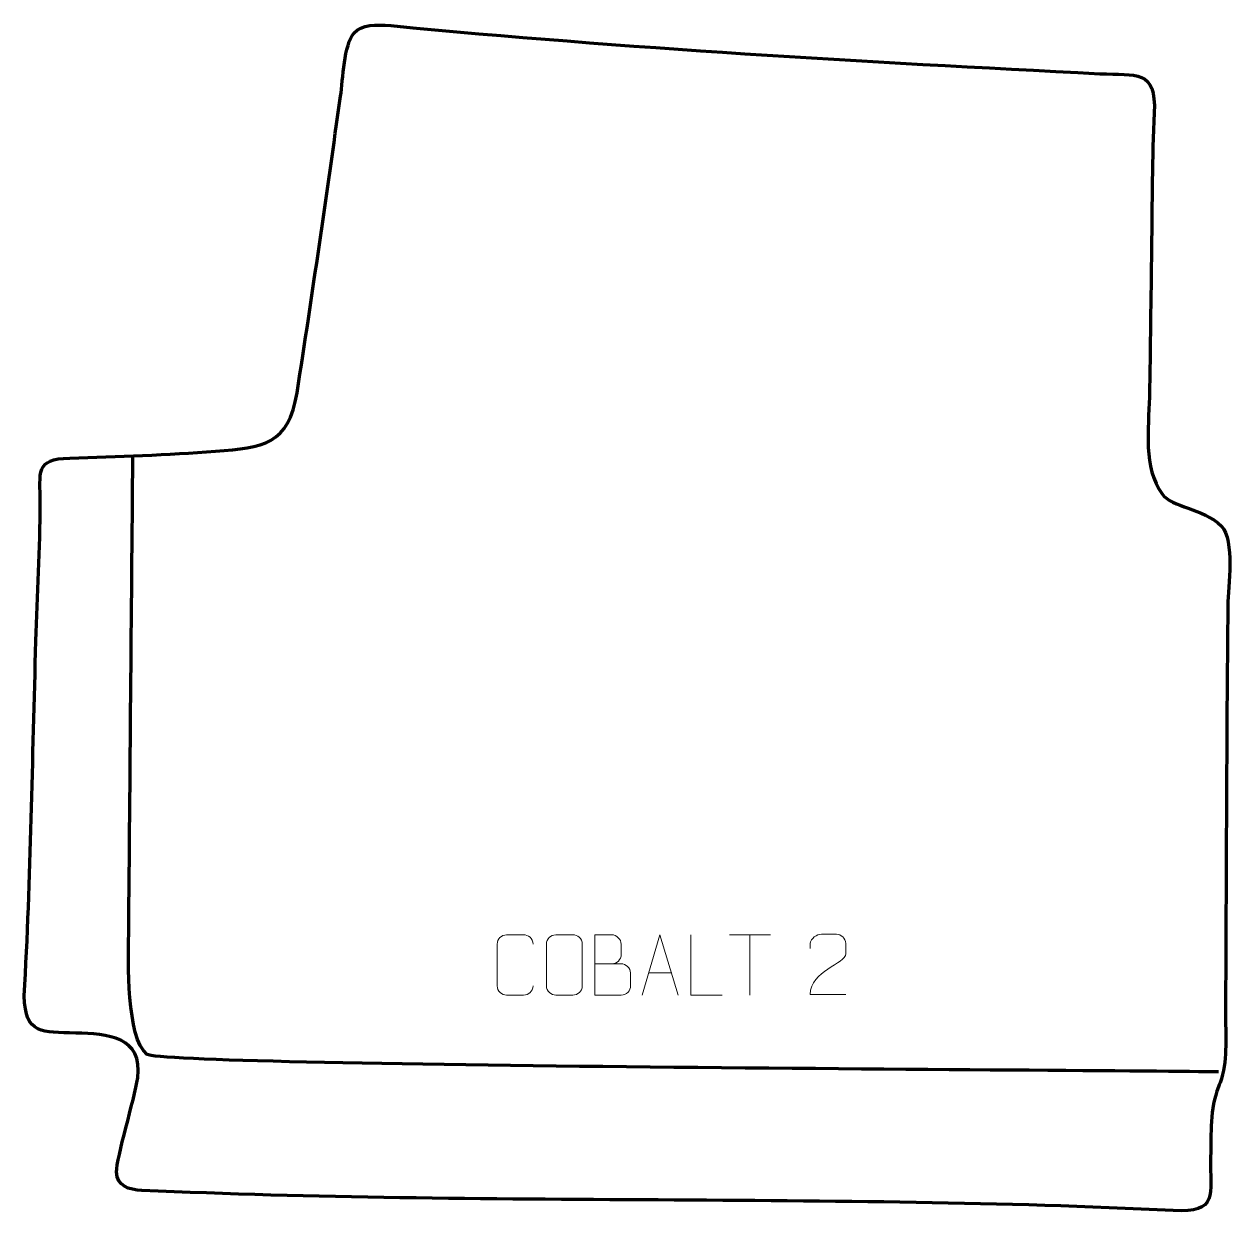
# Model space of a CAD drawing. Header units: millimetres. Extents: x -519 to -18, y 69 to 561.
import ezdxf

# ---------------------------------------------------------------- set-up
doc = ezdxf.new("R2010")
doc.units = ezdxf.units.MM
doc.header["$MEASUREMENT"] = 0
doc.layers.add('layer 2', color=7, linetype='Continuous')
doc.layers.add('layer 3', color=7, linetype='Continuous')

msp = doc.modelspace()

# ---------------------------------------------------------------- linework, layer by layer
at = {"layer": 'layer 2', "color": 142, "lineweight": 158}
msp.add_open_spline([(-24.9593, 127.5833), (-67.284, 128.3839), (-461.8967, 129.7158), (-468.4006, 134.8623), (-468.4006, 134.8623), (-477.0233, 141.6852), (-476.0627, 173.8631), (-475.9711, 184.552), (-475.9711, 184.552), (-475.4048, 250.5639), (-474.8195, 316.5762), (-474.2436, 382.5882)], degree=3, knots=[0, 0, 0, 0, 0.25, 0.25, 0.25, 0.25, 0.5, 0.5, 0.5, 0.5, 1, 1, 1, 1], dxfattribs=at)
at = {"layer": 'layer 3', "color": 242, "lineweight": 158}
msp.add_open_spline([(-52.6302, 468.5594), (-52.3639, 487.0711), (-52.4274, 506.0846), (-51.514, 524.5245), (-51.514, 524.5245), (-50.6094, 542.787), (-58.9248, 540.0069), (-74.0402, 540.7696), (-74.0402, 540.7696), (-171.2313, 545.6735), (-270.7221, 551.3318), (-367.5133, 560.6746), (-367.5133, 560.6746), (-373.548, 561.257), (-379.6345, 561.0782), (-382.613, 557.7014), (-382.613, 557.7014), (-386.9746, 552.7563), (-387.2728, 538.4478), (-388.2694, 531.4454), (-388.2694, 531.4454), (-394.0938, 490.5853), (-399.8526, 449.5029), (-406.3057, 408.7479), (-406.3057, 408.7479), (-409.7056, 387.2753), (-420.2315, 385.9745), (-440.0265, 384.4839), (-440.0265, 384.4839), (-459.7475, 382.9989), (-480.6359, 382.2858), (-500.3979, 381.7101), (-500.3979, 381.7101), (-514.9698, 381.2855), (-512.565, 375.8297), (-512.5878, 363.1342), (-512.5878, 363.1342), (-512.6217, 344.2407), (-513.7394, 324.8987), (-514.3476, 305.9687), (-514.3476, 305.9687), (-515.8855, 257.1998), (-516.4089, 207.6889), (-519.2253, 159.0882), (-519.2253, 159.0882), (-518.7241, 142.7939), (-511.9552, 144.1371), (-497.8567, 143.7093), (-497.8567, 143.7093), (-484.8152, 143.3135), (-469.9413, 142.3256), (-472.2465, 125.0951), (-472.2465, 125.0951), (-473.5828, 116.179), (-481.1109, 91.911), (-480.963, 86.2853), (-480.963, 86.2853), (-480.8052, 80.2872), (-475.9478, 78.8188), (-470.5189, 78.5728), (-470.5189, 78.5728), (-328.235, 72.1281), (-185.2125, 77.2096), (-43.6676, 70.2371), (-43.6676, 70.2371), (-24.6874, 69.3021), (-28.5502, 76.5331), (-28.1723, 92.4473), (-28.1723, 92.4473), (-27.9244, 102.0266), (-28.5131, 112.4344), (-24.9077, 121.378), (-24.9077, 121.378), (-24.4451, 122.5255), (-24.0507, 123.669), (-23.7149, 124.81), (-23.7149, 124.81), (-21.0574, 133.8399), (-22.0699, 142.7272), (-22.0144, 152.4183), (-22.0144, 152.4183), (-21.6933, 208.4592), (-21.6062, 264.6016), (-21.0502, 320.6284), (-21.0502, 320.6284), (-20.8765, 328.6497), (-18.161, 347.5483), (-23.6899, 353.5149), (-23.6899, 353.5149), (-31.7394, 361.1758), (-44.1154, 361.1994), (-48.229, 366.8305), (-48.229, 366.8305), (-56.2216, 377.7717), (-53.7951, 393.8739), (-53.53, 406.9095), (-53.53, 406.9095), (-53.1127, 427.4335), (-52.9255, 448.0264), (-52.6302, 468.5594)], degree=3, knots=[0, 0, 0, 0, 0.03846154, 0.03846154, 0.03846154, 0.03846154, 0.07692308, 0.07692308, 0.07692308, 0.07692308, 0.11538462, 0.11538462, 0.11538462, 0.11538462, 0.15384615, 0.15384615, 0.15384615, 0.15384615, 0.19230769, 0.19230769, 0.19230769, 0.19230769, 0.23076923, 0.23076923, 0.23076923, 0.23076923, 0.26923077, 0.26923077, 0.26923077, 0.26923077, 0.30769231, 0.30769231, 0.30769231, 0.30769231, 0.34615385, 0.34615385, 0.34615385, 0.34615385, 0.38461538, 0.38461538, 0.38461538, 0.38461538, 0.42307692, 0.42307692, 0.42307692, 0.42307692, 0.46153846, 0.46153846, 0.46153846, 0.46153846, 0.5, 0.5, 0.5, 0.5, 0.53846154, 0.53846154, 0.53846154, 0.53846154, 0.57692308, 0.57692308, 0.57692308, 0.57692308, 0.61538462, 0.61538462, 0.61538462, 0.61538462, 0.65384615, 0.65384615, 0.65384615, 0.65384615, 0.69230769, 0.69230769, 0.69230769, 0.69230769, 0.73076923, 0.73076923, 0.73076923, 0.73076923, 0.76923077, 0.76923077, 0.76923077, 0.76923077, 0.80769231, 0.80769231, 0.80769231, 0.80769231, 0.84615385, 0.84615385, 0.84615385, 0.84615385, 0.88461538, 0.88461538, 0.88461538, 0.88461538, 0.92307692, 0.92307692, 0.92307692, 0.92307692, 1, 1, 1, 1], dxfattribs=at)
at = {"layer": 'layer 3', "color": 250, "lineweight": 9}
for points, knots in [([(-308.6133, 163.2171), (-308.7531, 160.8937), (-310.4303, 159.4141), (-312.578, 159.4033), (-312.578, 159.4033), (-314.9099, 159.4037), (-317.2418, 159.4037), (-319.5733, 159.4033), (-319.5733, 159.4033), (-321.4983, 159.2979), (-323.4704, 161.1824), (-323.4592, 163.1997), (-323.4592, 163.1997), (-323.4588, 168.9698), (-323.4588, 174.7395), (-323.4592, 180.5088), (-323.4592, 180.5088), (-323.455, 182.6469), (-321.7083, 184.3661), (-319.5559, 184.3526), (-319.5559, 184.3526), (-317.2302, 184.3526), (-314.9041, 184.3526), (-312.578, 184.3526), (-312.578, 184.3526), (-310.6314, 184.3881), (-308.64, 182.8966), (-308.6133, 180.459)], [0, 0, 0, 0, 0.125, 0.125, 0.125, 0.125, 0.25, 0.25, 0.25, 0.25, 0.375, 0.375, 0.375, 0.375, 0.5, 0.5, 0.5, 0.5, 0.625, 0.625, 0.625, 0.625, 0.75, 0.75, 0.75, 0.75, 1, 1, 1, 1]), ([(-299.1702, 184.3521), (-296.8445, 184.3521), (-294.5184, 184.3521), (-292.1923, 184.3521), (-292.1923, 184.3521), (-290.2457, 184.3877), (-288.2543, 182.8961), (-288.2276, 180.4585), (-288.2276, 180.4585), (-288.228, 174.7116), (-288.228, 168.9643), (-288.2276, 163.2166), (-288.2276, 163.2166), (-288.3674, 160.8932), (-290.0446, 159.4136), (-292.1923, 159.4028), (-292.1923, 159.4028), (-294.5242, 159.4032), (-296.8561, 159.4032), (-299.1876, 159.4028), (-299.1876, 159.4028), (-301.1126, 159.2974), (-303.0847, 161.1819), (-303.0735, 163.1992), (-303.0735, 163.1992), (-303.0732, 168.9693), (-303.0732, 174.739), (-303.0735, 180.5083), (-303.0735, 180.5083), (-303.0693, 182.6464), (-301.3226, 184.3656), (-299.1702, 184.3521)], [0, 0, 0, 0, 0.11111111, 0.11111111, 0.11111111, 0.11111111, 0.22222222, 0.22222222, 0.22222222, 0.22222222, 0.33333333, 0.33333333, 0.33333333, 0.33333333, 0.44444444, 0.44444444, 0.44444444, 0.44444444, 0.55555556, 0.55555556, 0.55555556, 0.55555556, 0.66666667, 0.66666667, 0.66666667, 0.66666667, 0.77777778, 0.77777778, 0.77777778, 0.77777778, 1, 1, 1, 1]), ([(-283.0312, 172.3712), (-279.3926, 172.3716), (-275.8055, 172.3716), (-272.1661, 172.3712), (-272.1661, 172.3712), (-270.1907, 172.3539), (-268.2671, 170.6178), (-268.2671, 168.5682), (-268.2671, 168.5682), (-268.2675, 167.4396), (-268.2675, 164.3902), (-268.2671, 163.2613), (-268.2671, 163.2613), (-268.2495, 161.4034), (-269.7916, 159.3895), (-272.1131, 159.4064), (-272.1131, 159.4064), (-275.7529, 159.4068), (-279.3923, 159.4068), (-283.0312, 159.4064), (-283.0312, 159.4064), (-283.0312, 167.7247), (-283.0312, 176.0425), (-283.0312, 184.36), (-283.0312, 184.36), (-280.6575, 184.36), (-278.2834, 184.36), (-275.9092, 184.36), (-275.9092, 184.36), (-274.2284, 184.3776), (-272.1316, 182.4671), (-272.1139, 180.5047), (-272.1139, 180.5047), (-272.1143, 178.4386), (-272.1143, 178.2926), (-272.1139, 176.2261), (-272.1139, 176.2261), (-272.0966, 174.16), (-273.9511, 172.3539), (-275.9611, 172.3712)], [0, 0, 0, 0, 0.09090909, 0.09090909, 0.09090909, 0.09090909, 0.18181818, 0.18181818, 0.18181818, 0.18181818, 0.27272727, 0.27272727, 0.27272727, 0.27272727, 0.36363636, 0.36363636, 0.36363636, 0.36363636, 0.45454545, 0.45454545, 0.45454545, 0.45454545, 0.54545455, 0.54545455, 0.54545455, 0.54545455, 0.63636364, 0.63636364, 0.63636364, 0.63636364, 0.72727273, 0.72727273, 0.72727273, 0.72727273, 0.81818182, 0.81818182, 0.81818182, 0.81818182, 1, 1, 1, 1]), ([(-263.4516, 159.4064), (-263.4516, 159.4064), (-256.0806, 184.3599), (-256.0806, 184.3599), (-256.0806, 184.3599), (-256.0806, 184.3599), (-248.5107, 159.4064), (-248.5107, 159.4064)], [0, 0, 0, 0, 0.33333333, 0.33333333, 0.33333333, 0.33333333, 1, 1, 1, 1]), ([(-230.322, 159.399), (-230.322, 159.399), (-243.2711, 159.399), (-243.2711, 159.399), (-243.2711, 159.399), (-243.2711, 159.399), (-243.2711, 184.3526), (-243.2711, 184.3526)], [0, 0, 0, 0, 0.33333333, 0.33333333, 0.33333333, 0.33333333, 1, 1, 1, 1]), ([(-179.1492, 159.6372), (-184.0636, 159.6375), (-188.978, 159.6375), (-193.8921, 159.6372), (-193.8921, 159.6372), (-193.8921, 169.5695), (-179.2411, 172.2107), (-179.1492, 176.521), (-179.1492, 176.521), (-179.1495, 177.9451), (-179.1495, 179.3688), (-179.1492, 180.7921), (-179.1492, 180.7921), (-179.1661, 182.8692), (-181.2889, 184.594), (-182.9599, 184.6113), (-182.9599, 184.6113), (-185.0331, 184.6109), (-187.106, 184.6109), (-189.1784, 184.6113), (-189.1784, 184.6113), (-191.0005, 184.6278), (-193.8252, 182.8357), (-193.8921, 180.7421), (-193.8921, 180.7421), (-193.8921, 180.7421), (-193.8921, 178.6873), (-193.8921, 178.6873)], [0, 0, 0, 0, 0.125, 0.125, 0.125, 0.125, 0.25, 0.25, 0.25, 0.25, 0.375, 0.375, 0.375, 0.375, 0.5, 0.5, 0.5, 0.5, 0.625, 0.625, 0.625, 0.625, 0.75, 0.75, 0.75, 0.75, 1, 1, 1, 1])]:
    msp.add_open_spline(points, degree=3, knots=knots, dxfattribs=at)
for points in [[(-227.3116, 184.3291), (-227.3116, 184.3291), (-210.3244, 184.3291), (-210.3244, 184.3291)], [(-218.8178, 159.3991), (-218.8178, 159.3991), (-218.8178, 184.3526), (-218.8178, 184.3526)], [(-260.729, 168.6558), (-260.729, 168.6558), (-251.2333, 168.6558), (-251.2333, 168.6558)]]:
    msp.add_open_spline(points, degree=3, dxfattribs=at)

doc.saveas('drawing.dxf')
